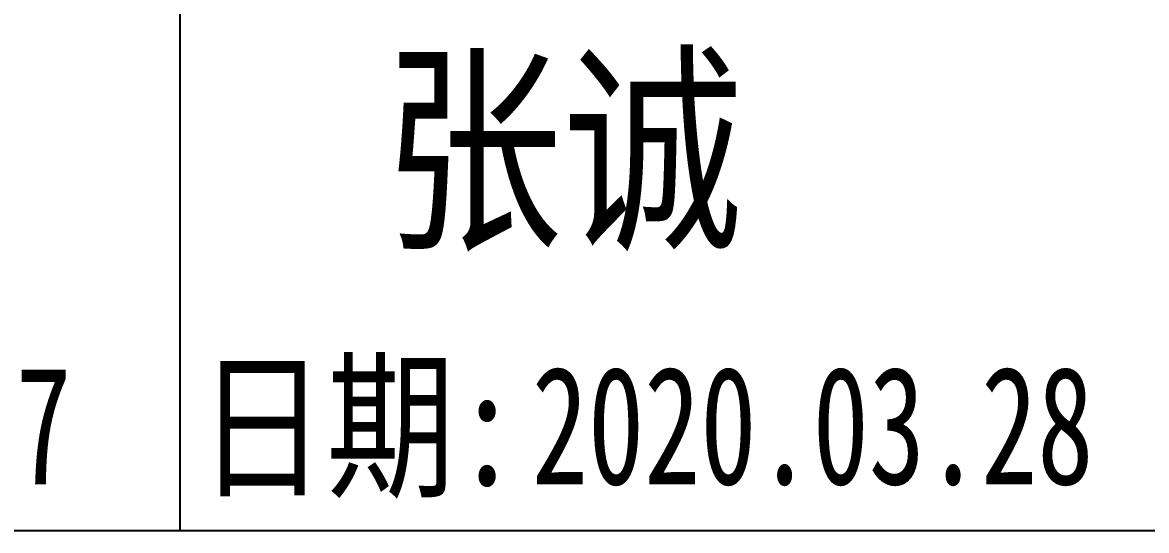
# Model space of a CAD drawing. Header units: millimetres. Extents: x 1333 to 38145, y -42879 to -3789.
# Drawn here: x 20356.88 to 20380.71, y -5436.79 to -5426.02 of the extents above; entities that cross this region are included whole.
import ezdxf
from ezdxf.enums import TextEntityAlignment as Align

# ---------------------------------------------------------------- set-up
doc = ezdxf.new("R2010")
doc.units = ezdxf.units.MM
doc.header["$LTSCALE"] = 0.5
doc.layers.add('图\\M+19E79\\M+195B6\\M+18E9A', color=7, linetype='Continuous')
doc.layers.add('图框', color=7, linetype='Continuous', lineweight=18)
doc.styles.add('国标', font='simfang.ttf', dxfattribs={"width": 0.8})

# ---------------------------------------------------------------- blocks, each defined once
blk = doc.blocks.new('GZDEH零件A4图框V01版')
at = {"layer": '图\\M+19E79\\M+195B6\\M+18E9A', "color": 9}
blk.add_line((68.34, 30.5), (68.34, 13.5), dxfattribs=at)
blk.add_line((68.34, 30.5), (68.34, 13.5), dxfattribs=at)
at = {"layer": '图\\M+19E79\\M+195B6\\M+18E9A', "linetype": 'Continuous'}
blk.add_line((25, 13.5), (205, 13.5), dxfattribs=at)
at = {"layer": '图\\M+19E79\\M+195B6\\M+18E9A', "color": 9, "style": '国标', "width": 0.8}
blk.add_text('日期:', height=2.5, dxfattribs=at).set_placement((72.126, 14.462), align=Align.CENTER)
blk = doc.blocks.new('DEH A4')
at = {"layer": '图框'}
blk.add_blockref('GZDEH零件A4图框V01版', (0, 0), dxfattribs=at)

msp = doc.modelspace()

# ---------------------------------------------------------------- block references
at = {"layer": '图框'}
msp.add_blockref('DEH A4', (20291.875, -5450.289), dxfattribs=at)

# ---------------------------------------------------------------- texts
at = {"layer": '图\\M+19E79\\M+195B6\\M+18E9A', "color": 3, "style": '国标'}
for s, height, width, p in [('张诚', 3.5, 0.8, (20364.513, -5430.473)), ('2020.03.27', 2.5, 0.7, (20346.018, -5435.809)), ('2020.03.28', 2.5, 0.7, (20367.678, -5435.809))]:
    msp.add_text(s, height=height, dxfattribs=dict(at, width=width)).set_placement(p)

doc.saveas('drawing.dxf')
